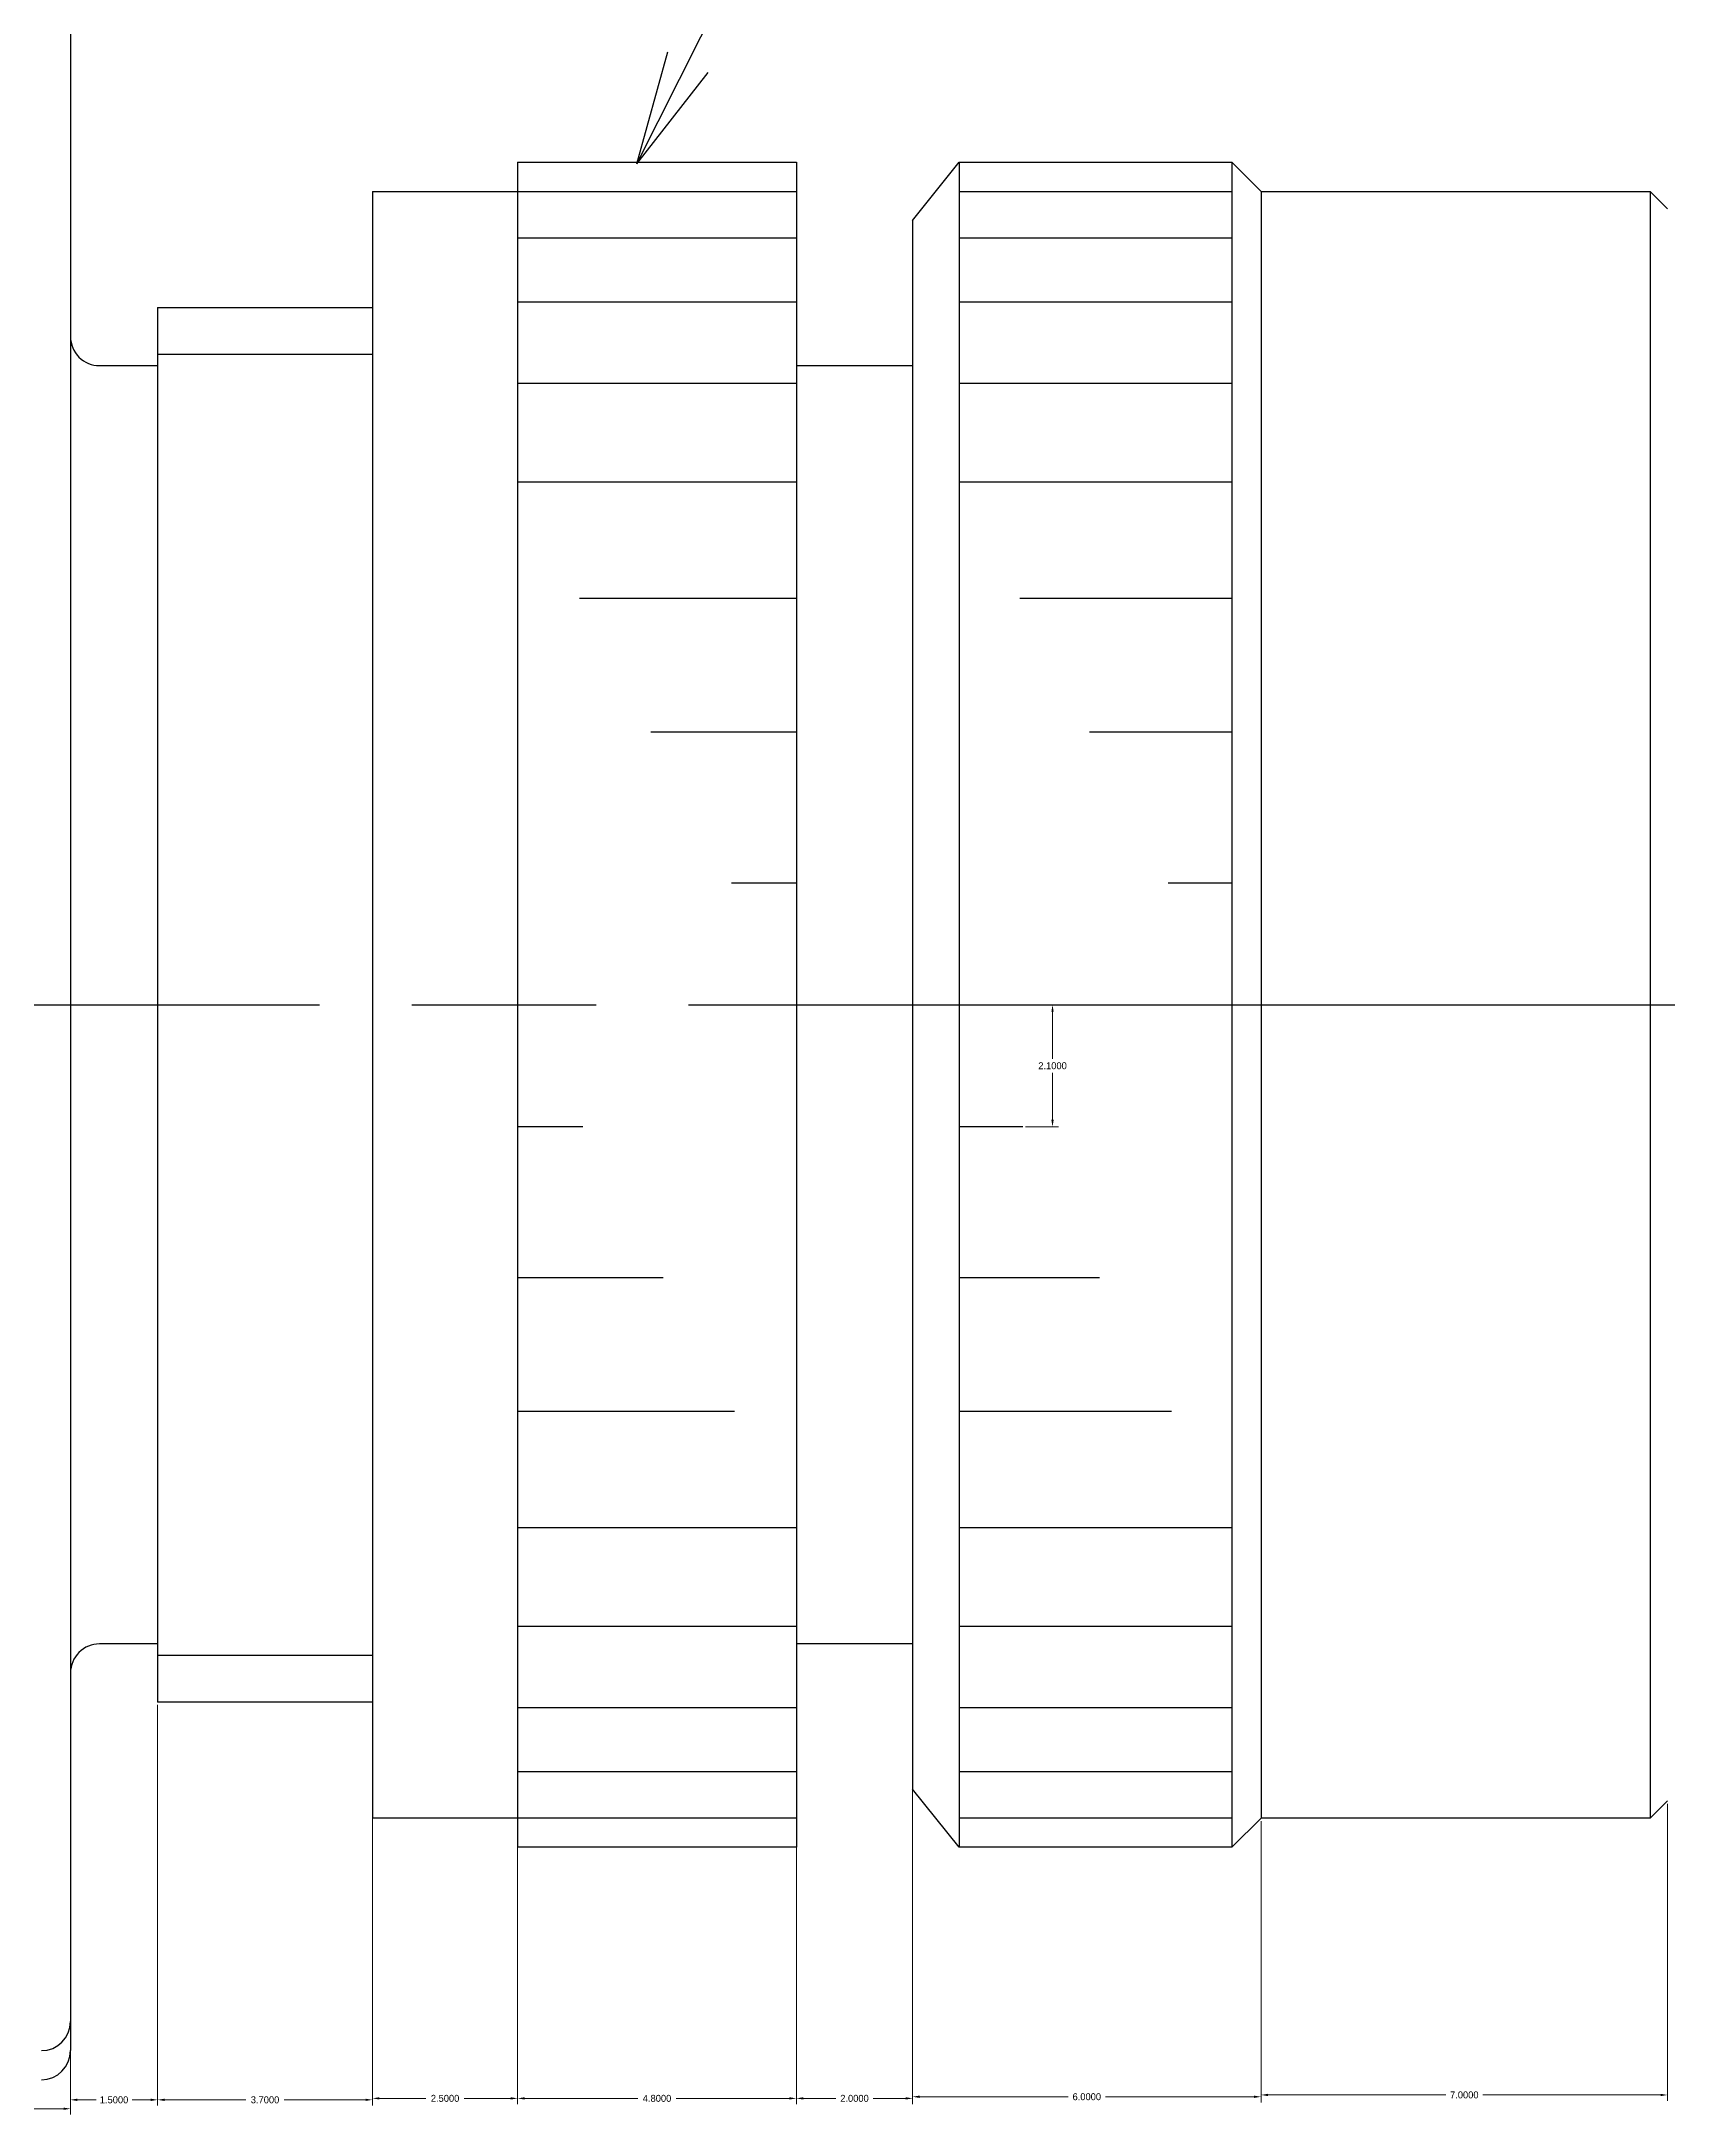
# Model space of a CAD drawing. Extents: x -297 to -4, y 12 to 197.
# Drawn here: x -126 to -98, y 59.9 to 95.58 of the extents above; entities that cross this region are included whole.
import ezdxf

# ---------------------------------------------------------------- set-up
doc = ezdxf.new("R2010")
doc.units = 0
doc.header["$MEASUREMENT"] = 0
doc.linetypes.add('CENTERLINE', pattern=[25.4, 19.05, -1.5875, 3.175, -1.5875])
doc.linetypes.add('SOLID', pattern=[0])
doc.layers.get('DEFPOINTS').update_dxf_attribs({"linetype": 'CONTINUOUS'})
doc.layers.add('AM_5', color=3, linetype='CONTINUOUS', lineweight=15)
for name, color, linetype in [('LAYER1$C$L1', 3, 'SOLID'), ('LAYER3$C$L3', 3, 'SOLID'), ('LAYER8$C$L8', 32, 'SOLID')]:
    doc.layers.add(name, color=color, linetype=linetype)
doc.dimstyles.new('AM_ANSI$0', dxfattribs={"dimtxt": 0.12, "dimasz": 0.12, "dimexe": 0.1, "dimexo": 0.05, "dimgap": 0.06, "dimtad": 0, "dimtih": 1, "dimtoh": 1, "dimdec": 4, "dimzin": 7, "dimdsep": 46, "dimtxsty": 'Standard', "dimcen": 0, "dimclrd": 256, "dimclre": 256, "dimclrt": 2, "dimadec": 0, "dimazin": 2, "dimtp": 0.1, "dimtm": 0.1, "dimtfac": 0.71, "dimtdec": 4, "dimtofl": 0, "dimtmove": 0, "dimatfit": 3, "dimfxl": 1, "dimtolj": 1, "dimtzin": 7, "dimlwd": -1, "dimlwe": -1, "dimarcsym": 1})

# ---------------------------------------------------------------- blocks, each defined once
blk = doc.blocks.new('*D27')
at = {"layer": 'AM_5', "linetype": 'ByBlock'}
for p, q in [((-125.5, 66.828), (-125.5, 60.053)), ((-124, 66.95), (-124, 60.053)), ((-125.38, 60.153), (-125.06, 60.153)), ((-124.12, 60.153), (-124.44, 60.153))]:
    blk.add_line(p, q, dxfattribs=at)
at = {"layer": 'AM_5'}
for points in [[(-125.38, 60.173), (-125.38, 60.133), (-125.5, 60.153)], [(-124.12, 60.173), (-124.12, 60.133), (-124, 60.153)]]:
    blk.add_solid(points, dxfattribs=at)
at = {"layer": 'DEFPOINTS', "color": 0}
for p in [(-125.5, 66.878), (-124, 67), (-125.5, 60.153)]:
    blk.add_point(p, dxfattribs=at)
at = {"layer": 'AM_5', "color": 2, "insert": (-124.75, 60.153), "char_height": 0.12, "attachment_point": 5}
blk.add_mtext('\\A1;1.5000', dxfattribs=at)
blk = doc.blocks.new('*D28')
at = {"layer": 'AM_5', "linetype": 'ByBlock'}
for p, q in [((-124, 66.9), (-124, 60.053)), ((-120.3, 66.9), (-120.3, 60.053)), ((-123.88, 60.153), (-122.48, 60.153)), ((-120.42, 60.153), (-121.82, 60.153))]:
    blk.add_line(p, q, dxfattribs=at)
at = {"layer": 'AM_5'}
for points in [[(-123.88, 60.173), (-123.88, 60.133), (-124, 60.153)], [(-120.42, 60.173), (-120.42, 60.133), (-120.3, 60.153)]]:
    blk.add_solid(points, dxfattribs=at)
at = {"layer": 'DEFPOINTS', "color": 0}
for p in [(-124, 66.95), (-120.3, 66.95), (-120.3, 60.153)]:
    blk.add_point(p, dxfattribs=at)
at = {"layer": 'AM_5', "color": 2, "insert": (-122.15, 60.153), "char_height": 0.12, "attachment_point": 5}
blk.add_mtext('\\A1;3.7000', dxfattribs=at)
blk = doc.blocks.new('*D29')
at = {"layer": 'AM_5', "linetype": 'ByBlock'}
for p, q in [((-120.3, 64.95), (-120.3, 60.078)), ((-117.8, 64.95), (-117.8, 60.078)), ((-120.18, 60.178), (-119.38, 60.178)), ((-117.92, 60.178), (-118.72, 60.178))]:
    blk.add_line(p, q, dxfattribs=at)
at = {"layer": 'AM_5'}
for points in [[(-120.18, 60.198), (-120.18, 60.158), (-120.3, 60.178)], [(-117.92, 60.198), (-117.92, 60.158), (-117.8, 60.178)]]:
    blk.add_solid(points, dxfattribs=at)
at = {"layer": 'DEFPOINTS', "color": 0}
for p in [(-120.3, 65), (-117.8, 65), (-117.8, 60.178)]:
    blk.add_point(p, dxfattribs=at)
at = {"layer": 'AM_5', "color": 2, "insert": (-119.05, 60.178), "char_height": 0.12, "attachment_point": 5}
blk.add_mtext('\\A1;2.5000', dxfattribs=at)
blk = doc.blocks.new('*D30')
at = {"layer": 'AM_5', "linetype": 'ByBlock'}
for p, q in [((-117.8, 64.45), (-117.8, 60.078)), ((-113, 64.45), (-113, 60.078)), ((-117.68, 60.178), (-115.73, 60.178)), ((-113.12, 60.178), (-115.07, 60.178))]:
    blk.add_line(p, q, dxfattribs=at)
at = {"layer": 'AM_5'}
for points in [[(-117.68, 60.198), (-117.68, 60.158), (-117.8, 60.178)], [(-113.12, 60.198), (-113.12, 60.158), (-113, 60.178)]]:
    blk.add_solid(points, dxfattribs=at)
at = {"layer": 'DEFPOINTS', "color": 0}
for p in [(-117.8, 64.5), (-113, 64.5), (-113, 60.178)]:
    blk.add_point(p, dxfattribs=at)
at = {"layer": 'AM_5', "color": 2, "insert": (-115.4, 60.178), "char_height": 0.12, "attachment_point": 5}
blk.add_mtext('\\A1;4.8000', dxfattribs=at)
blk = doc.blocks.new('*D31')
at = {"layer": 'AM_5', "linetype": 'ByBlock'}
for p, q in [((-113, 67.95), (-113, 60.078)), ((-111, 67.95), (-111, 60.078)), ((-112.88, 60.178), (-112.32, 60.178)), ((-111.12, 60.178), (-111.68, 60.178))]:
    blk.add_line(p, q, dxfattribs=at)
at = {"layer": 'AM_5'}
for points in [[(-112.88, 60.198), (-112.88, 60.158), (-113, 60.178)], [(-111.12, 60.198), (-111.12, 60.158), (-111, 60.178)]]:
    blk.add_solid(points, dxfattribs=at)
at = {"layer": 'DEFPOINTS', "color": 0}
for p in [(-113, 68), (-111, 68), (-111, 60.178)]:
    blk.add_point(p, dxfattribs=at)
at = {"layer": 'AM_5', "color": 2, "insert": (-112, 60.178), "char_height": 0.12, "attachment_point": 5}
blk.add_mtext('\\A1;2.0000', dxfattribs=at)
blk = doc.blocks.new('*D32')
at = {"layer": 'AM_5', "linetype": 'ByBlock'}
for p, q in [((-111, 65.45), (-111, 60.106)), ((-105, 64.95), (-105, 60.106)), ((-110.88, 60.206), (-108.32, 60.206)), ((-105.12, 60.206), (-107.68, 60.206))]:
    blk.add_line(p, q, dxfattribs=at)
at = {"layer": 'AM_5'}
for points in [[(-110.88, 60.226), (-110.88, 60.186), (-111, 60.206)], [(-105.12, 60.226), (-105.12, 60.186), (-105, 60.206)]]:
    blk.add_solid(points, dxfattribs=at)
at = {"layer": 'DEFPOINTS', "color": 0}
for p in [(-111, 65.5), (-105, 65), (-105, 60.206)]:
    blk.add_point(p, dxfattribs=at)
at = {"layer": 'AM_5', "color": 2, "insert": (-108, 60.206), "char_height": 0.12, "attachment_point": 5}
blk.add_mtext('\\A1;6.0000', dxfattribs=at)
blk = doc.blocks.new('*D33')
at = {"layer": 'AM_5', "linetype": 'ByBlock'}
for p, q in [((-98, 65.25), (-98, 60.137)), ((-105, 64.9), (-105, 60.137)), ((-104.88, 60.237), (-101.82, 60.237)), ((-98.12, 60.237), (-101.18, 60.237))]:
    blk.add_line(p, q, dxfattribs=at)
at = {"layer": 'AM_5'}
for points in [[(-104.88, 60.257), (-104.88, 60.217), (-105, 60.237)], [(-98.12, 60.257), (-98.12, 60.217), (-98, 60.237)]]:
    blk.add_solid(points, dxfattribs=at)
at = {"layer": 'DEFPOINTS', "color": 0}
for p in [(-98, 65.3), (-105, 64.95), (-98, 60.237)]:
    blk.add_point(p, dxfattribs=at)
at = {"layer": 'AM_5', "color": 2, "insert": (-101.5, 60.237), "char_height": 0.12, "attachment_point": 5}
blk.add_mtext('\\A1;7.0000', dxfattribs=at)
blk = doc.blocks.new('*D34')
at = {"layer": 'AM_5', "linetype": 'ByBlock'}
for p, q in [((-125.5, 67.45), (-125.5, 59.9)), ((-139.5, 60.45), (-139.5, 59.9)), ((-139.38, 60), (-132.86, 60)), ((-125.62, 60), (-132.14, 60))]:
    blk.add_line(p, q, dxfattribs=at)
at = {"layer": 'AM_5'}
for points in [[(-139.38, 60.02), (-139.38, 59.98), (-139.5, 60)], [(-125.62, 60.02), (-125.62, 59.98), (-125.5, 60)]]:
    blk.add_solid(points, dxfattribs=at)
at = {"layer": 'DEFPOINTS', "color": 0}
for p in [(-125.5, 67.5), (-139.5, 60.5), (-125.5, 60)]:
    blk.add_point(p, dxfattribs=at)
at = {"layer": 'AM_5', "color": 2, "insert": (-132.5, 60), "char_height": 0.12, "attachment_point": 5}
blk.add_mtext('\\A1;14.0000', dxfattribs=at)
blk = doc.blocks.new('*D47')
at = {"layer": 'AM_5', "linetype": 'ByBlock'}
for p, q in [((-109.04, 79), (-108.49, 79)), ((-108.59, 78.88), (-108.59, 78.07)), ((-108.59, 77.02), (-108.59, 77.83)), ((-109.053, 76.9), (-108.49, 76.9))]:
    blk.add_line(p, q, dxfattribs=at)
at = {"layer": 'AM_5'}
for points in [[(-108.61, 78.88), (-108.57, 78.88), (-108.59, 79)], [(-108.61, 77.02), (-108.57, 77.02), (-108.59, 76.9)]]:
    blk.add_solid(points, dxfattribs=at)
at = {"layer": 'DEFPOINTS', "color": 0}
for p in [(-109.09, 79), (-108.59, 79), (-109.103, 76.9)]:
    blk.add_point(p, dxfattribs=at)
at = {"layer": 'AM_5', "color": 2, "insert": (-108.59, 77.95), "char_height": 0.12, "attachment_point": 5}
blk.add_mtext('\\A1;2.1000', dxfattribs=at)

msp = doc.modelspace()

# ---------------------------------------------------------------- linework, layer by layer
at = {"layer": 'LAYER1$C$L1', "color": 3}
for p, q in [((-125.5, 96.99995), (-125.5, 90.49995)), ((-117.8, 93.49995), (-113, 93.49995)), ((-117.8, 93.49995), (-117.8, 78.99995)), ((-113, 93.49995), (-113, 78.99995)), ((-111, 92.49995), (-110.2, 93.49995)), ((-110.2, 93.49998), (-105.5, 93.49998)), ((-110.2, 93.49998), (-110.2, 78.99998)), ((-105.50002, 93.49996), (-105.00002, 92.99996)), ((-105.5, 93.49998), (-105.5, 78.99998)), ((-120.3, 92.99995), (-117.8, 92.99995)), ((-120.3, 92.99995), (-120.3, 78.99995)), ((-117.8, 92.99995), (-113, 92.99995)), ((-110.2, 92.99998), (-105.5, 92.99998)), ((-105, 92.99998), (-98.3, 92.99998)), ((-105, 92.99998), (-105, 78.99998)), ((-98.30001, 92.99995), (-98.00002, 92.69995)), ((-98.3, 92.99998), (-98.3, 78.99998)), ((-111, 92.49998), (-111, 78.99998)), ((-117.8, 92.19997), (-113, 92.19997)), ((-110.2, 92.19998), (-105.5, 92.19998)), ((-124.00002, 90.99995), (-120.3, 90.99995)), ((-124.00002, 90.99995), (-124.00002, 78.99995)), ((-117.8, 91.09996), (-113, 91.09996)), ((-110.2, 91.09998), (-105.5, 91.09998)), ((-125.5, 90.49995), (-125.5, 78.99995)), ((-125, 89.99995), (-124.00002, 89.99995)), ((-124.00002, 90.19997), (-120.3, 90.19997)), ((-113, 89.99995), (-111, 89.99995)), ((-117.8, 89.69997), (-113, 89.69997)), ((-110.2, 89.69998), (-105.5, 89.69998)), ((-117.8, 87.99995), (-113, 87.99995)), ((-110.2, 87.99997), (-105.5, 87.99997)), ((-116.73335, 85.99995), (-113, 85.99995)), ((-109.15555, 85.99997), (-105.5, 85.99997)), ((-115.50668, 83.69997), (-113, 83.69997)), ((-107.95444, 83.69998), (-105.5, 83.69998)), ((-114.12001, 81.09996), (-113, 81.09996)), ((-106.59666, 81.09998), (-105.5, 81.09998)), ((-125.5, 78.99995), (-125.5, 67.49995)), ((-124.00002, 78.99995), (-124.00002, 66.99995)), ((-120.3, 78.99995), (-120.3, 64.99995)), ((-117.8, 78.99995), (-117.8, 64.49995)), ((-113, 78.99995), (-113, 64.49995)), ((-111, 78.99998), (-111, 65.49998)), ((-110.2, 78.99998), (-110.2, 64.49998)), ((-105.5, 78.99998), (-105.5, 64.49998)), ((-105, 78.99998), (-105, 64.99998)), ((-98.3, 78.99998), (-98.3, 64.99998)), ((-116.68001, 76.89996), (-117.8, 76.89996)), ((-109.10333, 76.89998), (-110.2, 76.89998)), ((-115.29335, 74.29996), (-117.8, 74.29996)), ((-107.78357, 74.29997), (-110.2, 74.29997)), ((-114.06668, 71.99997), (-117.8, 71.99997)), ((-106.54445, 71.99998), (-110.2, 71.99998)), ((-113, 69.99997), (-117.8, 69.99997)), ((-105.5, 69.99998), (-110.2, 69.99998)), ((-113, 68.29996), (-117.8, 68.29996)), ((-105.5, 68.29997), (-110.2, 68.29997)), ((-124.00002, 67.99995), (-125, 67.99995)), ((-120.3, 67.79996), (-124.00002, 67.79996)), ((-111, 67.99995), (-113, 67.99995)), ((-125.5, 67.49995), (-125.5, 60.99995)), ((-120.3, 66.99995), (-124.00002, 66.99995)), ((-113, 66.89996), (-117.8, 66.89996)), ((-105.5, 66.89998), (-110.2, 66.89998)), ((-113, 65.79996), (-117.8, 65.79996)), ((-105.5, 65.79997), (-110.2, 65.79997)), ((-110.19998, 64.49997), (-110.99998, 65.49997)), ((-98.00002, 65.29998), (-98.30002, 64.99997)), ((-117.8, 64.99995), (-120.3, 64.99995)), ((-113, 64.99995), (-117.8, 64.99995)), ((-105.5, 64.99998), (-110.2, 64.99998)), ((-105, 64.99996), (-105.5, 64.49996)), ((-98.3, 64.99998), (-105, 64.99998)), ((-113, 64.49995), (-117.8, 64.49995)), ((-105.5, 64.49998), (-110.2, 64.49998))]:
    msp.add_line(p, q, dxfattribs=at)
for centre, start, end in [((-124.99998, 90.49998), 179.999909, 269.999946), ((-125, 67.49998), 89.999927, 179.999964), ((-126, 61.49998), 270.000073, 0), ((-126, 60.99998), 270.000073, 0)]:
    msp.add_arc(centre, 0.5, start, end, dxfattribs=at)
at = {"layer": 'LAYER3$C$L3', "color": 3, "linetype": 'CENTERLINE'}
msp.add_line((-165.66118, 78.99998), (-84.57201, 78.99998), dxfattribs=at)
at = {"layer": 'LAYER8$C$L8', "color": 3}
for q in [(-115.21375, 95.3982), (-114.51691, 95.04695)]:
    msp.add_line((-115.74826, 93.47095), q, dxfattribs=at)
msp.add_lwpolyline([(-115.74826, 93.47095), (-110.9707, 102.949), (-110.9707, 102.949)], dxfattribs=at)

# ---------------------------------------------------------------- dimensions: what is measured, and where the dimension line sits
at = {"layer": 'AM_5'}
for base, p1, p2, angle, picture, middle in [((-108.59009, 78.99998), (-109.10333, 76.89998), (-109.09009, 78.99998), 90, '*D47', (-108.59009, 77.94998)), ((-111, 60.1784), (-113, 67.99995), (-111, 67.99995), 0, '*D31', (-112, 60.1784)), ((-125.5, 59.99995), (-139.5, 60.49995), (-125.5, 67.49999), 0, '*D34', (-132.5, 59.99995)), ((-125.5, 60.15293), (-124.00002, 66.99995), (-125.5, 66.87804), 0, '*D27', (-124.75001, 60.15293)), ((-120.3, 60.15293), (-124.00002, 66.94995), (-120.3, 66.94995), 0, '*D28', (-122.15001, 60.15293)), ((-105, 60.20644), (-111, 65.49998), (-105, 64.99998), 0, '*D32', (-108, 60.20644)), ((-98, 60.23679), (-105, 64.94998), (-98, 65.29997), 0, '*D33', (-101.5, 60.23679)), ((-117.8, 60.1784), (-120.3, 64.99995), (-117.8, 64.99995), 0, '*D29', (-119.05, 60.1784)), ((-113, 60.1784), (-117.8, 64.49995), (-113, 64.49995), 0, '*D30', (-115.4, 60.1784))]:
    dim = msp.add_linear_dim(base=base, p1=p1, p2=p2, angle=angle, dimstyle='AM_ANSI$0', dxfattribs=at)
    dim.commit()
    dim.dimension.update_dxf_attribs({"geometry": picture, "text_midpoint": middle})

doc.saveas('drawing.dxf')
